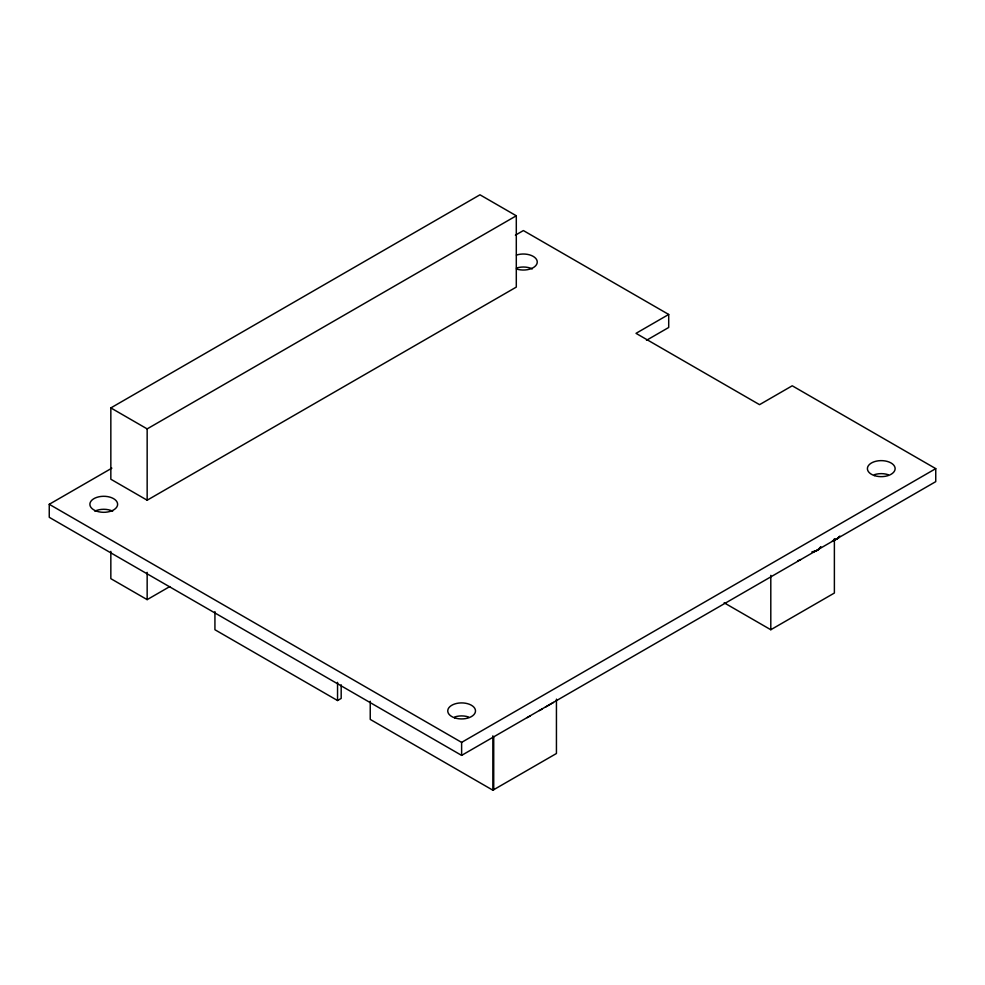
<?xml version="1.0" encoding="UTF-8"?>
<svg xmlns="http://www.w3.org/2000/svg" width="985" height="985" viewBox="0 0 985 985"><rect width="100%" height="100%" fill="white"/><g stroke="black" fill="none" stroke-linecap="round" stroke-linejoin="round"><path stroke-width="1.48" d="M820.788 546.774L817.415 550.381L811.886 551.92M820.123 548.263L820.788 547.192M838.666 537.49L839.922 536.148L836.844 539.164L832.436 540.913L838.666 537.909M813.721 551.969L819.003 549.322M110.837 407.913L479.966 194.796L516.3 215.777L516.3 287.091L147.159 500.208L110.837 479.227L110.837 407.913L147.159 428.894L516.3 215.777M646.48 340.305L668.704 327.476L668.704 314.461L636.014 333.349L759.546 404.663L792.236 385.788L935.75 468.638L935.75 481.64L461.62 755.384L49.25 517.31L49.25 504.295L111.847 468.158M515.389 235.169L523.38 230.564L668.704 314.461M110.837 551.366L110.837 578.663L147.159 599.631L169.814 586.555M214.927 611.611L214.927 629.735L337.547 700.532L341.179 698.439L341.179 684.797M49.25 504.295L461.62 742.382L935.75 468.638M797.924 560.724L800.682 559.542M527.209 717.646L530.299 715.861M539.448 710.567L542.033 709.089M545.419 707.119L553.471 702.477M370.237 701.234L370.237 719.407L492.869 790.204L556.439 753.5L556.439 699.128M724.16 602.808L770.799 629.735L834.381 593.032L834.381 538.66M770.799 575.363L770.799 629.735M493.719 736.854L493.719 789.711M492.869 735.832L492.869 790.204M461.62 742.382L461.62 755.384M337.547 682.346L337.547 700.532M147.159 428.894L147.159 500.208M147.159 572.347L147.159 599.631M94.831 511.166A13.876 8.015 0 0 1 112.672 511.166M516.448 268.092A13.876 8.015 0 0 1 532.306 268.893M874.311 474.708A13.876 8.015 0 0 1 888.187 474.708M454.676 716.981A13.876 8.015 0 0 1 468.552 716.981M516.448 255.09A13.876 8.015 0 0 1 537.256 262.022A13.876 8.015 0 0 1 516.448 268.967M874.311 475.57A13.876 8.015 0 0 0 895.131 468.638A13.876 8.015 0 0 0 874.311 461.706A13.876 8.015 0 0 0 874.311 475.57M454.676 717.856A13.876 8.015 0 0 0 475.496 710.911A13.876 8.015 0 0 0 454.676 703.979A13.876 8.015 0 0 0 454.676 717.856M96.813 511.24A13.876 8.015 0 0 0 117.621 504.295A13.876 8.015 0 0 0 96.813 497.363A13.876 8.015 0 0 0 96.813 511.24"/></g></svg>
